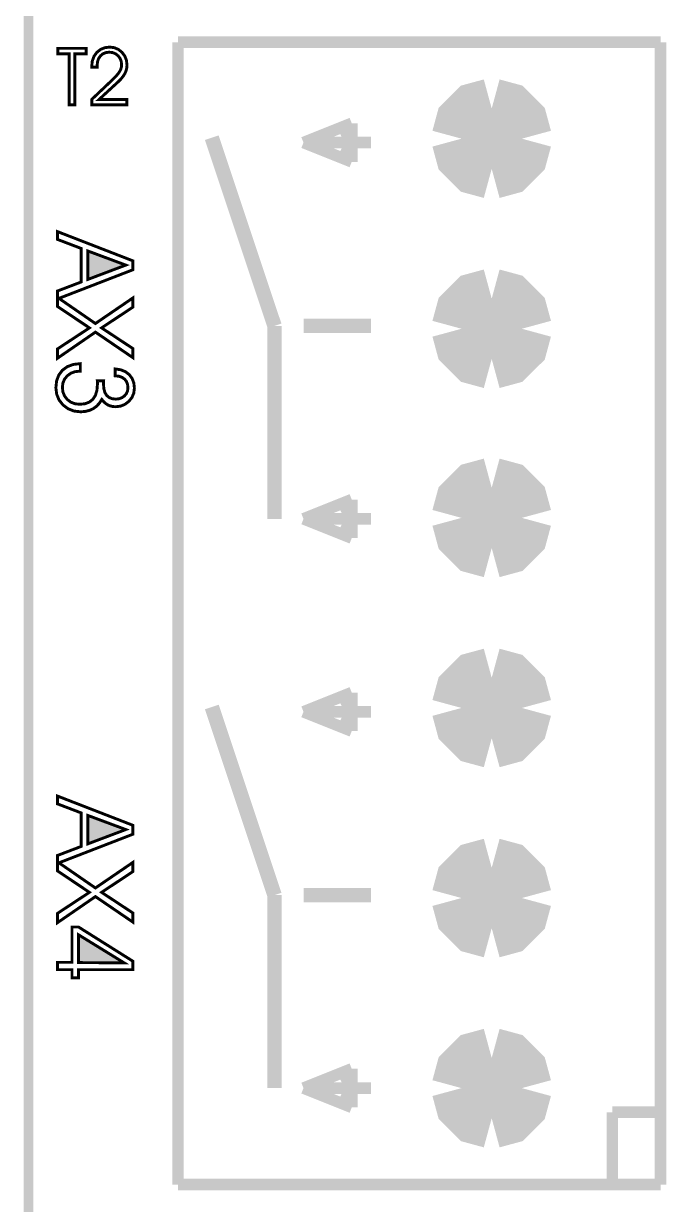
# Model space of a CAD drawing. Extents: x -1.96 to 2.19, y -1.6 to 2.11.
# Drawn here: x -1.963 to -1.297, y 0.253 to 1.477 of the extents above; entities that cross this region are included whole.
import ezdxf

# ---------------------------------------------------------------- set-up
doc = ezdxf.new("R2010")
doc.units = 0
doc.header["$LTSCALE"] = 0.000394
for name, color, linetype in [('KO', 7, 'CONTINUOUS'), ('ML', 7, 'CONTINUOUS'), ('TO', 7, 'CONTINUOUS')]:
    doc.layers.add(name, color=color, linetype=linetype)

msp = doc.modelspace()

# ---------------------------------------------------------------- linework, layer by layer
at = {"layer": 'KO', "color": 7, "linetype": 'CONTINUOUS', "const_width": 0.01}
msp.add_lwpolyline([(-1.958433, -1.596524), (-1.958433, 2.103472)], dxfattribs=at)
at = {"layer": 'ML', "color": 7, "linetype": 'CONTINUOUS', "const_width": 0.0625}
for points in [[(-1.478429, 1.38872), (-1.494181, 1.384444), (-1.505401, 1.373224), (-1.509677, 1.357472)], [(-1.478429, 1.38872), (-1.494181, 1.384444), (-1.505401, 1.373224), (-1.509677, 1.357472)], [(-1.447181, 1.357472), (-1.451457, 1.373224), (-1.462678, 1.384444), (-1.478429, 1.38872)], [(-1.447181, 1.357472), (-1.451457, 1.373224), (-1.462678, 1.384444), (-1.478429, 1.38872)], [(-1.509677, 1.357472), (-1.505401, 1.341721), (-1.494181, 1.330501), (-1.478429, 1.326224)], [(-1.509677, 1.357472), (-1.505401, 1.341721), (-1.494181, 1.330501), (-1.478429, 1.326224)], [(-1.478429, 1.326224), (-1.462678, 1.330501), (-1.451457, 1.341721), (-1.447181, 1.357472)], [(-1.478429, 1.326224), (-1.462678, 1.330501), (-1.451457, 1.341721), (-1.447181, 1.357472)], [(-1.478429, 1.19172), (-1.494181, 1.187444), (-1.505401, 1.176224), (-1.509677, 1.160472)], [(-1.478429, 1.19172), (-1.494181, 1.187444), (-1.505401, 1.176224), (-1.509677, 1.160472)], [(-1.447181, 1.160472), (-1.451457, 1.176224), (-1.462678, 1.187444), (-1.478429, 1.19172)], [(-1.447181, 1.160472), (-1.451457, 1.176224), (-1.462678, 1.187444), (-1.478429, 1.19172)], [(-1.509677, 1.160472), (-1.505401, 1.144721), (-1.494181, 1.133501), (-1.478429, 1.129224)], [(-1.509677, 1.160472), (-1.505401, 1.144721), (-1.494181, 1.133501), (-1.478429, 1.129224)], [(-1.478429, 1.129224), (-1.462678, 1.133501), (-1.451457, 1.144721), (-1.447181, 1.160472)], [(-1.478429, 1.129224), (-1.462678, 1.133501), (-1.451457, 1.144721), (-1.447181, 1.160472)], [(-1.478429, 0.99572), (-1.494181, 0.991444), (-1.505401, 0.980224), (-1.509677, 0.964472)], [(-1.478429, 0.99572), (-1.494181, 0.991444), (-1.505401, 0.980224), (-1.509677, 0.964472)], [(-1.447181, 0.964472), (-1.451457, 0.980224), (-1.462678, 0.991444), (-1.478429, 0.99572)], [(-1.447181, 0.964472), (-1.451457, 0.980224), (-1.462678, 0.991444), (-1.478429, 0.99572)], [(-1.509677, 0.964472), (-1.505401, 0.948721), (-1.494181, 0.937501), (-1.478429, 0.933224)], [(-1.509677, 0.964472), (-1.505401, 0.948721), (-1.494181, 0.937501), (-1.478429, 0.933224)], [(-1.478429, 0.933224), (-1.462678, 0.937501), (-1.451457, 0.948721), (-1.447181, 0.964472)], [(-1.478429, 0.933224), (-1.462678, 0.937501), (-1.451457, 0.948721), (-1.447181, 0.964472)], [(-1.478429, 0.79872), (-1.494181, 0.794444), (-1.505401, 0.783224), (-1.509677, 0.767472)], [(-1.478429, 0.79872), (-1.494181, 0.794444), (-1.505401, 0.783224), (-1.509677, 0.767472)], [(-1.447181, 0.767472), (-1.451457, 0.783224), (-1.462678, 0.794444), (-1.478429, 0.79872)], [(-1.447181, 0.767472), (-1.451457, 0.783224), (-1.462678, 0.794444), (-1.478429, 0.79872)], [(-1.509677, 0.767472), (-1.505401, 0.751721), (-1.494181, 0.740501), (-1.478429, 0.736224)], [(-1.509677, 0.767472), (-1.505401, 0.751721), (-1.494181, 0.740501), (-1.478429, 0.736224)], [(-1.478429, 0.736224), (-1.462678, 0.740501), (-1.451457, 0.751721), (-1.447181, 0.767472)], [(-1.478429, 0.736224), (-1.462678, 0.740501), (-1.451457, 0.751721), (-1.447181, 0.767472)], [(-1.478429, 0.60172), (-1.494181, 0.597444), (-1.505401, 0.586224), (-1.509677, 0.570472)], [(-1.478429, 0.60172), (-1.494181, 0.597444), (-1.505401, 0.586224), (-1.509677, 0.570472)], [(-1.447181, 0.570472), (-1.451457, 0.586224), (-1.462678, 0.597444), (-1.478429, 0.60172)], [(-1.447181, 0.570472), (-1.451457, 0.586224), (-1.462678, 0.597444), (-1.478429, 0.60172)], [(-1.509677, 0.570472), (-1.505401, 0.554721), (-1.494181, 0.543501), (-1.478429, 0.539224)], [(-1.509677, 0.570472), (-1.505401, 0.554721), (-1.494181, 0.543501), (-1.478429, 0.539224)], [(-1.478429, 0.539224), (-1.462678, 0.543501), (-1.451457, 0.554721), (-1.447181, 0.570472)], [(-1.478429, 0.539224), (-1.462678, 0.543501), (-1.451457, 0.554721), (-1.447181, 0.570472)], [(-1.478429, 0.40472), (-1.494181, 0.400444), (-1.505401, 0.389224), (-1.509677, 0.373472)], [(-1.478429, 0.40472), (-1.494181, 0.400444), (-1.505401, 0.389224), (-1.509677, 0.373472)], [(-1.447181, 0.373472), (-1.451457, 0.389224), (-1.462678, 0.400444), (-1.478429, 0.40472)], [(-1.447181, 0.373472), (-1.451457, 0.389224), (-1.462678, 0.400444), (-1.478429, 0.40472)], [(-1.509677, 0.373472), (-1.505401, 0.357721), (-1.494181, 0.346501), (-1.478429, 0.342224)], [(-1.509677, 0.373472), (-1.505401, 0.357721), (-1.494181, 0.346501), (-1.478429, 0.342224)], [(-1.478429, 0.342224), (-1.462678, 0.346501), (-1.451457, 0.357721), (-1.447181, 0.373472)], [(-1.478429, 0.342224), (-1.462678, 0.346501), (-1.451457, 0.357721), (-1.447181, 0.373472)]]:
    msp.add_lwpolyline(points, dxfattribs=at)
at = {"layer": 'TO', "color": 7, "linetype": 'CONTINUOUS'}
for points, const_width in [([(-1.803433, 0.273472), (-1.803433, 1.457472)], 0.012), ([(-1.803433, 1.457472), (-1.303433, 1.457472)], 0.012), ([(-1.303433, 0.273472), (-1.303433, 1.457472)], 0.012), ([(-1.910461, 1.392472), (-1.916224, 1.392472), (-1.916224, 1.445386), (-1.927957, 1.445386), (-1.927957, 1.45115), (-1.898728, 1.45115), (-1.898728, 1.445386), (-1.910461, 1.445386), (-1.910461, 1.392472)], 0.003), ([(-1.910461, 1.392472), (-1.916224, 1.392472), (-1.916224, 1.445386), (-1.927957, 1.445386), (-1.927957, 1.45115), (-1.898728, 1.45115), (-1.898728, 1.445386), (-1.910461, 1.445386), (-1.910461, 1.392472)], 0.003), ([(-1.856472, 1.392472), (-1.89285, 1.392472), (-1.89285, 1.398154), (-1.872055, 1.41789), (-1.868408, 1.421513), (-1.865691, 1.424591), (-1.863898, 1.427122), (-1.862788, 1.429404), (-1.862125, 1.431741), (-1.861906, 1.434134), (-1.862305, 1.43761), (-1.863505, 1.440692), (-1.865508, 1.443378), (-1.86813, 1.44545), (-1.871187, 1.446693), (-1.874681, 1.447106), (-1.87824, 1.446683), (-1.881291, 1.445414), (-1.883831, 1.443295), (-1.885734, 1.440475), (-1.886875, 1.437098), (-1.887256, 1.433157), (-1.887251, 1.432925), (-1.887236, 1.432643), (-1.887213, 1.432319), (-1.88719, 1.431992), (-1.887177, 1.431724), (-1.887173, 1.431508), (-1.89285, 1.431508), (-1.89285, 1.43239), (-1.892272, 1.437937), (-1.890536, 1.442751), (-1.887638, 1.446831), (-1.883824, 1.449916), (-1.879345, 1.451768), (-1.874201, 1.452386), (-1.869473, 1.451789), (-1.865247, 1.449998), (-1.86152, 1.447008), (-1.858621, 1.443141), (-1.856885, 1.438716), (-1.856307, 1.433736), (-1.85655, 1.430738), (-1.857283, 1.427826), (-1.858508, 1.425004), (-1.86025, 1.422196), (-1.862564, 1.419331), (-1.865453, 1.416406), (-1.885232, 1.398154), (-1.856472, 1.398154), (-1.856472, 1.392472)], 0.003), ([(-1.856472, 1.392472), (-1.89285, 1.392472), (-1.89285, 1.398154), (-1.872055, 1.41789), (-1.868408, 1.421513), (-1.865691, 1.424591), (-1.863898, 1.427122), (-1.862788, 1.429404), (-1.862125, 1.431741), (-1.861906, 1.434134), (-1.862305, 1.43761), (-1.863505, 1.440692), (-1.865508, 1.443378), (-1.86813, 1.44545), (-1.871187, 1.446693), (-1.874681, 1.447106), (-1.87824, 1.446683), (-1.881291, 1.445414), (-1.883831, 1.443295), (-1.885734, 1.440475), (-1.886875, 1.437098), (-1.887256, 1.433157), (-1.887251, 1.432925), (-1.887236, 1.432643), (-1.887213, 1.432319), (-1.88719, 1.431992), (-1.887177, 1.431724), (-1.887173, 1.431508), (-1.89285, 1.431508), (-1.89285, 1.43239), (-1.892272, 1.437937), (-1.890536, 1.442751), (-1.887638, 1.446831), (-1.883824, 1.449916), (-1.879345, 1.451768), (-1.874201, 1.452386), (-1.869473, 1.451789), (-1.865247, 1.449998), (-1.86152, 1.447008), (-1.858621, 1.443141), (-1.856885, 1.438716), (-1.856307, 1.433736), (-1.85655, 1.430738), (-1.857283, 1.427826), (-1.858508, 1.425004), (-1.86025, 1.422196), (-1.862564, 1.419331), (-1.865453, 1.416406), (-1.885232, 1.398154), (-1.856472, 1.398154), (-1.856472, 1.392472)], 0.003), ([(-1.673433, 1.353472), (-1.623433, 1.373472)], 0.012), ([(-1.623433, 1.333472), (-1.623433, 1.373472)], 0.012), ([(-1.768433, 1.358472), (-1.703433, 1.163472)], 0.015), ([(-1.673433, 1.353472), (-1.603433, 1.353472)], 0.012), ([(-1.673433, 1.353472), (-1.623433, 1.333472)], 0.012), ([(-1.633433, 1.358472), (-1.623433, 1.363472)], 0.012), ([(-1.633433, 1.348472), (-1.623433, 1.343472)], 0.012), ([(-1.928437, 1.253098), (-1.928437, 1.261205), (-1.850201, 1.230854), (-1.850201, 1.22161), (-1.928437, 1.191346), (-1.928437, 1.199563), (-1.903878, 1.208917), (-1.903878, 1.243744), (-1.928437, 1.253098)], 0.003), ([(-1.928437, 1.253098), (-1.928437, 1.261205), (-1.850201, 1.230854), (-1.850201, 1.22161), (-1.928437, 1.191346), (-1.928437, 1.199563), (-1.903878, 1.208917), (-1.903878, 1.243744), (-1.928437, 1.253098)], 0.003), ([(-1.896839, 1.211614), (-1.857555, 1.226453), (-1.896839, 1.241067), (-1.896839, 1.211614)], 0.003), ([(-1.896839, 1.211614), (-1.857555, 1.226453), (-1.896839, 1.241067), (-1.896839, 1.211614)], 0.003), ([(-1.928437, 1.183626), (-1.928437, 1.193091), (-1.889043, 1.165894), (-1.850201, 1.192429), (-1.850201, 1.182874), (-1.882661, 1.161382), (-1.850201, 1.139961), (-1.850201, 1.130496), (-1.889043, 1.15698), (-1.928437, 1.129854), (-1.928437, 1.13952), (-1.895224, 1.161382), (-1.928437, 1.183626)], 0.003), ([(-1.928437, 1.183626), (-1.928437, 1.193091), (-1.889043, 1.165894), (-1.850201, 1.192429), (-1.850201, 1.182874), (-1.882661, 1.161382), (-1.850201, 1.139961), (-1.850201, 1.130496), (-1.889043, 1.15698), (-1.928437, 1.129854), (-1.928437, 1.13952), (-1.895224, 1.161382), (-1.928437, 1.183626)], 0.003), ([(-1.703433, 0.963472), (-1.703433, 1.163472)], 0.015), ([(-1.673433, 1.163472), (-1.603433, 1.163472)], 0.015), ([(-1.904685, 1.11652), (-1.905327, 1.11652), (-1.910202, 1.115987), (-1.914486, 1.114388), (-1.918185, 1.111717), (-1.921015, 1.108255), (-1.922716, 1.104288), (-1.923283, 1.099811), (-1.92272, 1.094995), (-1.921028, 1.090777), (-1.918205, 1.087157), (-1.914503, 1.084394), (-1.910179, 1.08274), (-1.90522, 1.082189), (-1.899718, 1.082775), (-1.895174, 1.084531), (-1.891591, 1.087453), (-1.889011, 1.091502), (-1.887467, 1.096646), (-1.886953, 1.102874), (-1.886953, 1.103761), (-1.886959, 1.104504), (-1.886972, 1.105094), (-1.886994, 1.105598), (-1.887026, 1.106052), (-1.887063, 1.106469), (-1.880551, 1.106469), (-1.880587, 1.10606), (-1.880619, 1.105633), (-1.880642, 1.105185), (-1.880656, 1.104635), (-1.880661, 1.103934), (-1.880661, 1.103079), (-1.880307, 1.098352), (-1.879243, 1.094477), (-1.877469, 1.091449), (-1.874981, 1.089292), (-1.871804, 1.087996), (-1.867933, 1.087563), (-1.864485, 1.087935), (-1.861473, 1.089049), (-1.858894, 1.090902), (-1.856924, 1.093308), (-1.855746, 1.096096), (-1.855354, 1.099264), (-1.855739, 1.10282), (-1.856894, 1.105828), (-1.858819, 1.108287), (-1.861436, 1.110129), (-1.864669, 1.111256), (-1.86852, 1.111677), (-1.86852, 1.118831), (-1.862848, 1.117962), (-1.858011, 1.116014), (-1.854012, 1.11298), (-1.851031, 1.10902), (-1.84924, 1.104326), (-1.848642, 1.098898), (-1.849277, 1.093823), (-1.851184, 1.089279), (-1.854362, 1.085268), (-1.858415, 1.082151), (-1.862941, 1.080281), (-1.867933, 1.079657), (-1.870917, 1.079859), (-1.873632, 1.080459), (-1.876075, 1.081453), (-1.87832, 1.082903), (-1.88044, 1.084829), (-1.882441, 1.087232), (-1.88493, 1.083326), (-1.887892, 1.080121), (-1.891335, 1.077622), (-1.895241, 1.075831), (-1.89962, 1.074754), (-1.904469, 1.074394), (-1.91129, 1.075183), (-1.917347, 1.077553), (-1.922642, 1.081508), (-1.926725, 1.086662), (-1.929178, 1.092619), (-1.929996, 1.099374), (-1.929244, 1.106483), (-1.926988, 1.112522), (-1.923228, 1.117492), (-1.91816, 1.121209), (-1.911979, 1.123483), (-1.904685, 1.124315), (-1.904685, 1.11652)], 0.003), ([(-1.904685, 1.11652), (-1.905327, 1.11652), (-1.910202, 1.115987), (-1.914486, 1.114388), (-1.918185, 1.111717), (-1.921015, 1.108255), (-1.922716, 1.104288), (-1.923283, 1.099811), (-1.92272, 1.094995), (-1.921028, 1.090777), (-1.918205, 1.087157), (-1.914503, 1.084394), (-1.910179, 1.08274), (-1.90522, 1.082189), (-1.899718, 1.082775), (-1.895174, 1.084531), (-1.891591, 1.087453), (-1.889011, 1.091502), (-1.887467, 1.096646), (-1.886953, 1.102874), (-1.886953, 1.103761), (-1.886959, 1.104504), (-1.886972, 1.105094), (-1.886994, 1.105598), (-1.887026, 1.106052), (-1.887063, 1.106469), (-1.880551, 1.106469), (-1.880587, 1.10606), (-1.880619, 1.105633), (-1.880642, 1.105185), (-1.880656, 1.104635), (-1.880661, 1.103934), (-1.880661, 1.103079), (-1.880307, 1.098352), (-1.879243, 1.094477), (-1.877469, 1.091449), (-1.874981, 1.089292), (-1.871804, 1.087996), (-1.867933, 1.087563), (-1.864485, 1.087935), (-1.861473, 1.089049), (-1.858894, 1.090902), (-1.856924, 1.093308), (-1.855746, 1.096096), (-1.855354, 1.099264), (-1.855739, 1.10282), (-1.856894, 1.105828), (-1.858819, 1.108287), (-1.861436, 1.110129), (-1.864669, 1.111256), (-1.86852, 1.111677), (-1.86852, 1.118831), (-1.862848, 1.117962), (-1.858011, 1.116014), (-1.854012, 1.11298), (-1.851031, 1.10902), (-1.84924, 1.104326), (-1.848642, 1.098898), (-1.849277, 1.093823), (-1.851184, 1.089279), (-1.854362, 1.085268), (-1.858415, 1.082151), (-1.862941, 1.080281), (-1.867933, 1.079657), (-1.870917, 1.079859), (-1.873632, 1.080459), (-1.876075, 1.081453), (-1.87832, 1.082903), (-1.88044, 1.084829), (-1.882441, 1.087232), (-1.88493, 1.083326), (-1.887892, 1.080121), (-1.891335, 1.077622), (-1.895241, 1.075831), (-1.89962, 1.074754), (-1.904469, 1.074394), (-1.91129, 1.075183), (-1.917347, 1.077553), (-1.922642, 1.081508), (-1.926725, 1.086662), (-1.929178, 1.092619), (-1.929996, 1.099374), (-1.929244, 1.106483), (-1.926988, 1.112522), (-1.923228, 1.117492), (-1.91816, 1.121209), (-1.911979, 1.123483), (-1.904685, 1.124315), (-1.904685, 1.11652)], 0.003), ([(-1.673433, 0.963472), (-1.623433, 0.983472)], 0.012), ([(-1.633433, 0.968472), (-1.623433, 0.973472)], 0.012), ([(-1.623433, 0.943472), (-1.623433, 0.983472)], 0.012), ([(-1.673433, 0.963472), (-1.603433, 0.963472)], 0.012), ([(-1.673433, 0.963472), (-1.623433, 0.943472)], 0.012), ([(-1.633433, 0.958472), (-1.623433, 0.953472)], 0.012), ([(-1.673433, 0.763472), (-1.623433, 0.783472)], 0.012), ([(-1.623433, 0.743472), (-1.623433, 0.783472)], 0.012), ([(-1.768433, 0.768472), (-1.703433, 0.573472)], 0.015), ([(-1.633433, 0.768472), (-1.623433, 0.773472)], 0.012), ([(-1.673433, 0.763472), (-1.603433, 0.763472)], 0.012), ([(-1.673433, 0.763472), (-1.623433, 0.743472)], 0.012), ([(-1.633433, 0.758472), (-1.623433, 0.753472)], 0.012), ([(-1.928437, 0.668098), (-1.928437, 0.676205), (-1.850201, 0.645854), (-1.850201, 0.63661), (-1.928437, 0.606346), (-1.928437, 0.614563), (-1.903878, 0.623917), (-1.903878, 0.658744), (-1.928437, 0.668098)], 0.003), ([(-1.928437, 0.668098), (-1.928437, 0.676205), (-1.850201, 0.645854), (-1.850201, 0.63661), (-1.928437, 0.606346), (-1.928437, 0.614563), (-1.903878, 0.623917), (-1.903878, 0.658744), (-1.928437, 0.668098)], 0.003), ([(-1.896839, 0.626614), (-1.857555, 0.641453), (-1.896839, 0.656067), (-1.896839, 0.626614)], 0.003), ([(-1.896839, 0.626614), (-1.857555, 0.641453), (-1.896839, 0.656067), (-1.896839, 0.626614)], 0.003), ([(-1.928437, 0.598626), (-1.928437, 0.608091), (-1.889043, 0.580894), (-1.850201, 0.607429), (-1.850201, 0.597874), (-1.882661, 0.576382), (-1.850201, 0.554961), (-1.850201, 0.545496), (-1.889043, 0.57198), (-1.928437, 0.544854), (-1.928437, 0.55452), (-1.895224, 0.576382), (-1.928437, 0.598626)], 0.003), ([(-1.928437, 0.598626), (-1.928437, 0.608091), (-1.889043, 0.580894), (-1.850201, 0.607429), (-1.850201, 0.597874), (-1.882661, 0.576382), (-1.850201, 0.554961), (-1.850201, 0.545496), (-1.889043, 0.57198), (-1.928437, 0.544854), (-1.928437, 0.55452), (-1.895224, 0.576382), (-1.928437, 0.598626)], 0.003), ([(-1.703433, 0.373472), (-1.703433, 0.573472)], 0.015), ([(-1.673433, 0.573472), (-1.603433, 0.573472)], 0.015), ([(-1.928437, 0.496217), (-1.928437, 0.503791), (-1.913327, 0.503791), (-1.913327, 0.540433), (-1.906504, 0.540433), (-1.850201, 0.504984), (-1.850201, 0.496217), (-1.906504, 0.496217), (-1.906504, 0.487724), (-1.913327, 0.487724), (-1.913327, 0.496217), (-1.928437, 0.496217)], 0.003), ([(-1.928437, 0.496217), (-1.928437, 0.503791), (-1.913327, 0.503791), (-1.913327, 0.540433), (-1.906504, 0.540433), (-1.850201, 0.504984), (-1.850201, 0.496217), (-1.906504, 0.496217), (-1.906504, 0.487724), (-1.913327, 0.487724), (-1.913327, 0.496217), (-1.928437, 0.496217)], 0.003), ([(-1.906504, 0.503571), (-1.85922, 0.50326), (-1.906504, 0.532382), (-1.906504, 0.503571)], 0.003), ([(-1.906504, 0.503571), (-1.85922, 0.50326), (-1.906504, 0.532382), (-1.906504, 0.503571)], 0.003), ([(-1.673433, 0.373472), (-1.623433, 0.393472)], 0.012), ([(-1.623433, 0.353472), (-1.623433, 0.393472)], 0.012), ([(-1.673433, 0.373472), (-1.603433, 0.373472)], 0.012), ([(-1.673433, 0.373472), (-1.623433, 0.353472)], 0.012), ([(-1.633433, 0.378472), (-1.623433, 0.383472)], 0.012), ([(-1.633433, 0.368472), (-1.623433, 0.363472)], 0.012), ([(-1.353433, 0.348472), (-1.303433, 0.348472)], 0.012), ([(-1.353433, 0.273472), (-1.353433, 0.348472)], 0.012), ([(-1.803433, 0.273472), (-1.303433, 0.273472)], 0.012)]:
    msp.add_lwpolyline(points, dxfattribs=dict(at, const_width=const_width))
at = {"layer": 'TO', "color": 7}
for points in [[(-1.896839, 1.211614), (-1.857555, 1.226453), (-1.896839, 1.211614), (-1.896839, 1.241067)], [(-1.896839, 0.626614), (-1.857555, 0.641453), (-1.896839, 0.626614), (-1.896839, 0.656067)], [(-1.906504, 0.503571), (-1.85922, 0.50326), (-1.906504, 0.503571), (-1.906504, 0.532382)]]:
    msp.add_solid(points, dxfattribs=at)

doc.saveas('drawing.dxf')
